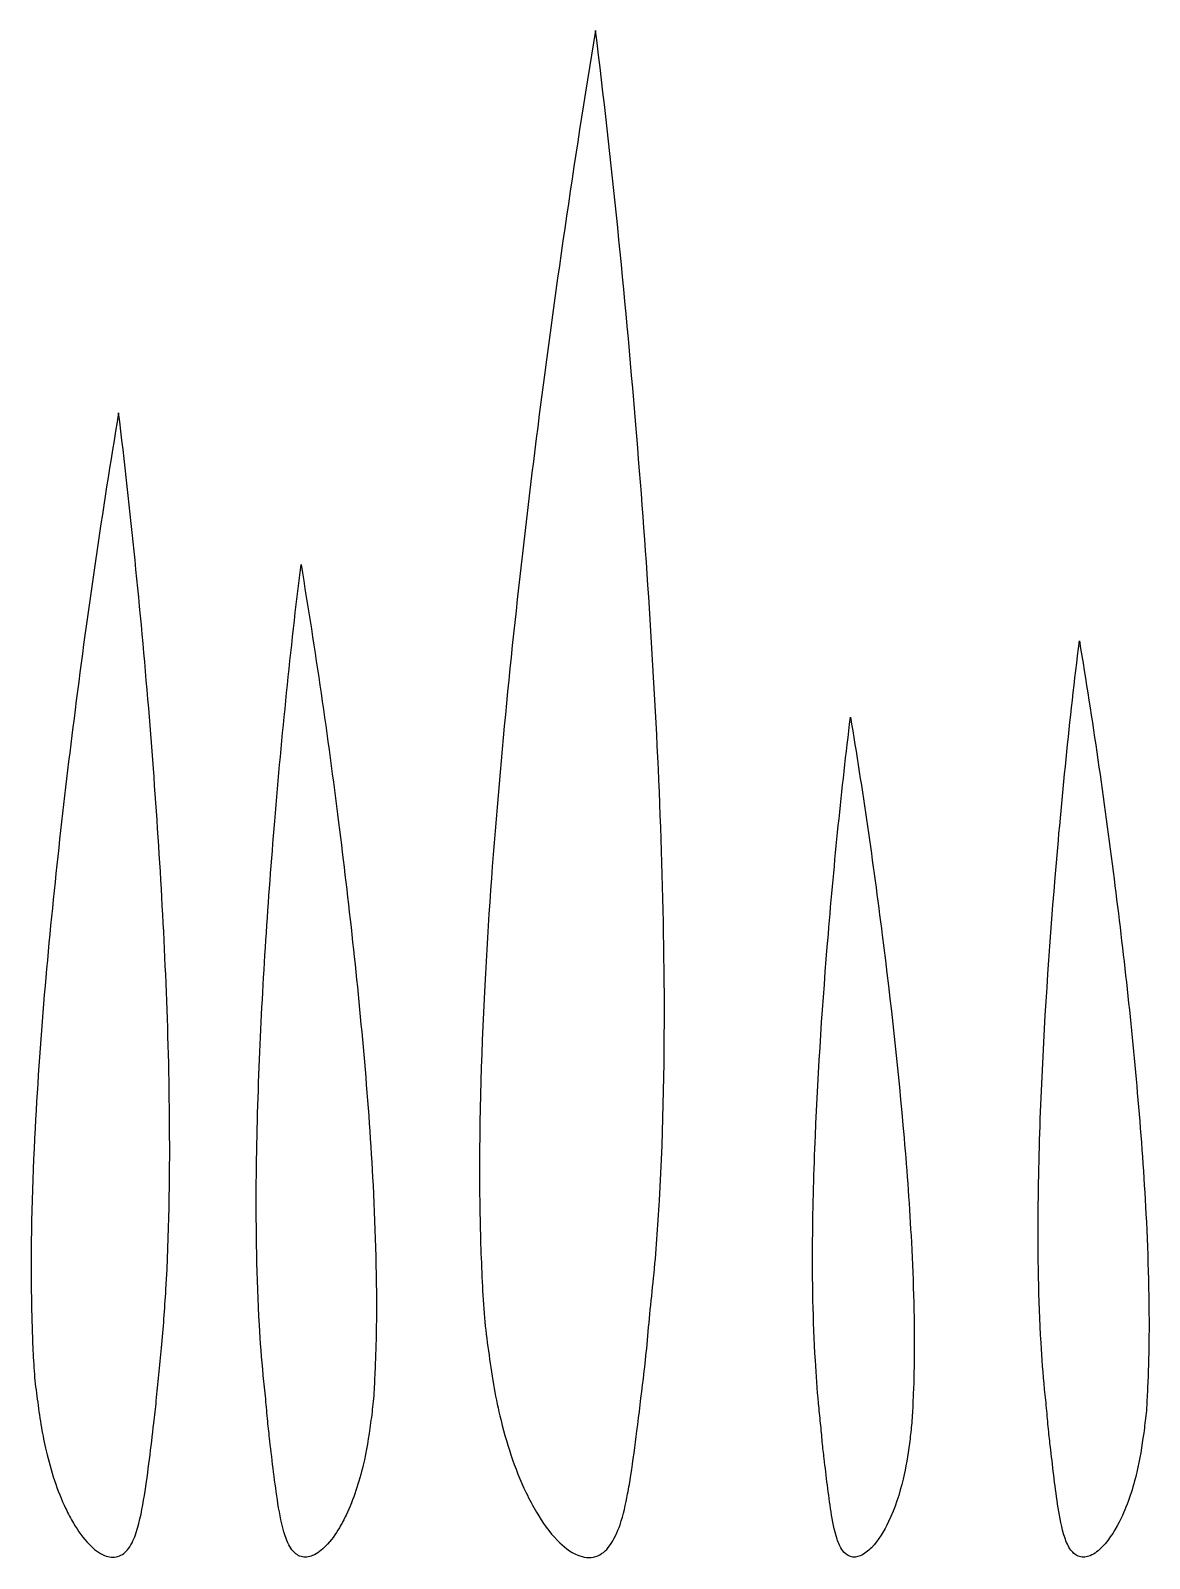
# Model space of a CAD drawing. Header units: millimetres. Extents: x -34 to 40, y 0 to 100.
import ezdxf

# ---------------------------------------------------------------- set-up
doc = ezdxf.new("R2010")
doc.units = ezdxf.units.MM
for name, color, linetype in [('Shape2DView', 7, 'CONTINUOUS'), ('Shape2DView001', 7, 'CONTINUOUS'), ('Shape2DView002', 7, 'CONTINUOUS'), ('Shape2DView003', 7, 'CONTINUOUS'), ('Shape2DView004', 7, 'CONTINUOUS')]:
    doc.layers.add(name, color=color, linetype=linetype)

msp = doc.modelspace()

# ---------------------------------------------------------------- linework, layer by layer
at = {"layer": 'Shape2DView'}
for points, knots in [([(3.3, 100, 37.28), (1.86, 91.37, 37.28), (0.61, 82.7, 37.28), (-0.49, 74.02, 37.28), (-1.51, 65.99, 37.28), (-2.4, 57.95, 37.28), (-3.09, 49.88, 37.28), (-3.45, 45.74, 37.28), (-3.75, 41.59, 37.28), (-3.96, 37.44, 37.28), (-4.21, 32.65, 37.28), (-4.35, 27.87, 37.28), (-4.29, 23.08, 37.28), (-4.27, 22.21, 37.28), (-4.26, 21.35, 37.28), (-4.23, 20.48, 37.28), (-4.2, 19.66, 37.28), (-4.17, 18.83, 37.28), (-4.13, 18, 37.28), (-4.09, 17.22, 37.28), (-4.06, 16.43, 37.28), (-3.98, 15.65, 37.28), (-3.92, 14.93, 37.28), (-3.82, 14.2, 37.28), (-3.72, 13.48, 37.28), (-3.62, 12.75, 37.28), (-3.52, 12.01, 37.28), (-3.39, 11.28, 37.28), (-3.27, 10.59, 37.28), (-3.13, 9.91, 37.28), (-2.97, 9.23, 37.28), (-2.56, 7.5, 37.28), (-2.02, 5.79, 37.28), (-1.25, 4.18, 37.28), (-1.04, 3.74, 37.28), (-0.82, 3.32, 37.28), (-0.58, 2.91, 37.28), (-0.18, 2.24, 37.28), (0.27, 1.6, 37.28), (0.81, 1.05, 37.28), (1.19, 0.66, 37.28), (1.62, 0.3, 37.28), (2.13, 0.09, 37.28), (2.5, -0.06, 37.28), (2.91, -0.12, 37.28), (3.3, 0, 37.28)], [0, 0, 0, 0, 0.262597, 0.262597, 0.262597, 0.505344, 0.505344, 0.505344, 0.63013, 0.63013, 0.63013, 0.773759, 0.773759, 0.773759, 0.79972, 0.79972, 0.79972, 0.824525, 0.824525, 0.824525, 0.848087, 0.848087, 0.848087, 0.869973, 0.869973, 0.869973, 0.892212, 0.892212, 0.892212, 0.913139, 0.913139, 0.913139, 0.966609, 0.966609, 0.966609, 0.980975, 0.980975, 0.980975, 1.00424, 1.00424, 1.00424, 1.02064, 1.02064, 1.02064, 1.03248, 1.03248, 1.03248, 1.03248]), ([(3.3, 0, 37.28), (3.68, 0.12, 37.28), (3.99, 0.38, 37.28), (4.22, 0.7, 37.28), (4.53, 1.12, 37.28), (4.73, 1.6, 37.28), (4.9, 2.09, 37.28), (5.12, 2.75, 37.28), (5.27, 3.43, 37.28), (5.4, 4.11, 37.28), (5.48, 4.52, 37.28), (5.55, 4.93, 37.28), (5.61, 5.34, 37.28), (5.76, 6.3, 37.28), (5.89, 7.26, 37.28), (6.01, 8.22, 37.28), (6.16, 9.37, 37.28), (6.29, 10.52, 37.28), (6.43, 11.67, 37.28), (6.51, 12.32, 37.28), (6.58, 12.97, 37.28), (6.65, 13.62, 37.28), (6.73, 14.38, 37.28), (6.78, 15.14, 37.28), (6.85, 15.89, 37.28), (6.93, 16.68, 37.28), (7.02, 17.47, 37.28), (7.1, 18.25, 37.28), (7.27, 19.94, 37.28), (7.38, 21.64, 37.28), (7.48, 23.34, 37.28), (7.76, 28.12, 37.28), (7.83, 32.91, 37.28), (7.8, 37.7, 37.28), (7.76, 41.84, 37.28), (7.65, 45.98, 37.28), (7.48, 50.12, 37.28), (7.14, 58.14, 37.28), (6.6, 66.16, 37.28), (5.94, 74.16, 37.28), (5.22, 82.79, 37.28), (4.36, 91.41, 37.28), (3.3, 100, 37.28)], [0, 0, 0, 0, 0.011766, 0.011766, 0.011766, 0.027309, 0.027309, 0.027309, 0.04812, 0.04812, 0.04812, 0.060572, 0.060572, 0.060572, 0.089609, 0.089609, 0.089609, 0.124379, 0.124379, 0.124379, 0.144056, 0.144056, 0.144056, 0.166842, 0.166842, 0.166842, 0.190576, 0.190576, 0.190576, 0.24158, 0.24158, 0.24158, 0.385206, 0.385206, 0.385206, 0.509466, 0.509466, 0.509466, 0.750393, 0.750393, 0.750393, 1.01017, 1.01017, 1.01017, 1.01017])]:
    msp.add_open_spline(points, degree=3, knots=knots, dxfattribs=at)
at = {"layer": 'Shape2DView001'}
for points, knots in [([(-27.95, 74.96), (-29.03, 68.49), (-29.97, 62), (-30.8, 55.49), (-31.57, 49.47), (-32.24, 43.44), (-32.77, 37.39), (-33.03, 34.29), (-33.26, 31.18), (-33.42, 28.06), (-33.61, 24.48), (-33.72, 20.89), (-33.67, 17.3), (-33.66, 16.65), (-33.65, 16), (-33.63, 15.36), (-33.61, 14.74), (-33.59, 14.12), (-33.56, 13.5), (-33.53, 12.91), (-33.5, 12.32), (-33.45, 11.73), (-33.4, 11.19), (-33.33, 10.65), (-33.25, 10.11), (-33.18, 9.55), (-33.1, 9), (-33.01, 8.46), (-32.92, 7.94), (-32.81, 7.43), (-32.69, 6.92), (-32.39, 5.62), (-31.98, 4.34), (-31.41, 3.13), (-31.25, 2.81), (-31.08, 2.49), (-30.9, 2.18), (-30.6, 1.68), (-30.27, 1.2), (-29.86, 0.79), (-29.57, 0.49), (-29.25, 0.23), (-28.87, 0.07), (-28.6, -0.05), (-28.29, -0.09), (-28, 0)], [0, 0, 0, 0, 0.262597, 0.262597, 0.262597, 0.505344, 0.505344, 0.505344, 0.63013, 0.63013, 0.63013, 0.773759, 0.773759, 0.773759, 0.79972, 0.79972, 0.79972, 0.824525, 0.824525, 0.824525, 0.848087, 0.848087, 0.848087, 0.869973, 0.869973, 0.869973, 0.892212, 0.892212, 0.892212, 0.913139, 0.913139, 0.913139, 0.966609, 0.966609, 0.966609, 0.980975, 0.980975, 0.980975, 1.00424, 1.00424, 1.00424, 1.02064, 1.02064, 1.02064, 1.03248, 1.03248, 1.03248, 1.03248]), ([(-28, 0), (-27.71, 0.09), (-27.48, 0.29), (-27.3, 0.52), (-27.07, 0.84), (-26.92, 1.2), (-26.8, 1.57), (-26.54, 2.36), (-26.39, 3.18), (-26.26, 4), (-26.01, 5.58), (-25.83, 7.16), (-25.64, 8.75), (-25.58, 9.23), (-25.53, 9.72), (-25.48, 10.21), (-25.42, 10.78), (-25.38, 11.35), (-25.32, 11.91), (-25.27, 12.5), (-25.2, 13.09), (-25.14, 13.68), (-25.01, 14.95), (-24.93, 16.22), (-24.85, 17.5), (-24.64, 21.08), (-24.58, 24.67), (-24.61, 28.26), (-24.63, 31.36), (-24.71, 34.47), (-24.84, 37.57), (-25.09, 43.58), (-25.49, 49.59), (-25.98, 55.59), (-26.52, 62.06), (-27.16, 68.52), (-27.95, 74.96)], [0, 0, 0, 0, 0.011766, 0.011766, 0.011766, 0.027309, 0.027309, 0.027309, 0.060572, 0.060572, 0.060572, 0.124379, 0.124379, 0.124379, 0.144056, 0.144056, 0.144056, 0.166842, 0.166842, 0.166842, 0.190576, 0.190576, 0.190576, 0.24158, 0.24158, 0.24158, 0.385206, 0.385206, 0.385206, 0.509466, 0.509466, 0.509466, 0.750393, 0.750393, 0.750393, 1.01017, 1.01017, 1.01017, 1.01017])]:
    msp.add_open_spline(points, degree=3, knots=knots, dxfattribs=at)
at = {"layer": 'Shape2DView002'}
for points, knots in [([(-16, 0), (-16.25, 0.08), (-16.45, 0.25), (-16.6, 0.45), (-16.8, 0.73), (-16.93, 1.04), (-17.04, 1.36), (-17.27, 2.05), (-17.39, 2.76), (-17.51, 3.47), (-17.72, 4.84), (-17.88, 6.21), (-18.04, 7.58), (-18.09, 8.01), (-18.14, 8.43), (-18.18, 8.85), (-18.23, 9.35), (-18.27, 9.84), (-18.31, 10.33), (-18.36, 10.84), (-18.42, 11.35), (-18.47, 11.86), (-18.58, 12.96), (-18.66, 14.07), (-18.72, 15.17), (-18.9, 18.28), (-18.95, 21.39), (-18.93, 24.5), (-18.9, 27.19), (-18.83, 29.89), (-18.72, 32.58), (-18.5, 37.79), (-18.15, 43), (-17.72, 48.2), (-17.25, 53.81), (-16.69, 59.41), (-16, 65)], [0, 0, 0, 0, 0.011766, 0.011766, 0.011766, 0.027309, 0.027309, 0.027309, 0.060572, 0.060572, 0.060572, 0.124379, 0.124379, 0.124379, 0.144056, 0.144056, 0.144056, 0.166842, 0.166842, 0.166842, 0.190576, 0.190576, 0.190576, 0.24158, 0.24158, 0.24158, 0.385206, 0.385206, 0.385206, 0.509466, 0.509466, 0.509466, 0.750393, 0.750393, 0.750393, 1.01017, 1.01017, 1.01017, 1.01017]), ([(-16, 65), (-15.06, 59.39), (-14.25, 53.76), (-13.54, 48.11), (-12.88, 42.89), (-12.3, 37.66), (-11.85, 32.42), (-11.61, 29.73), (-11.42, 27.03), (-11.28, 24.33), (-11.12, 21.23), (-11.03, 18.11), (-11.07, 15), (-11.08, 14.44), (-11.09, 13.88), (-11.11, 13.31), (-11.13, 12.78), (-11.15, 12.24), (-11.18, 11.7), (-11.2, 11.19), (-11.22, 10.68), (-11.27, 10.17), (-11.32, 9.7), (-11.37, 9.23), (-11.44, 8.76), (-11.56, 7.84), (-11.71, 6.91), (-11.93, 6), (-12.19, 4.87), (-12.55, 3.76), (-13.05, 2.72), (-13.18, 2.43), (-13.33, 2.16), (-13.48, 1.89), (-13.74, 1.46), (-14.03, 1.04), (-14.39, 0.68), (-14.63, 0.43), (-14.91, 0.2), (-15.24, 0.06), (-15.48, -0.04), (-15.75, -0.08), (-16, 0)], [0, 0, 0, 0, 0.262597, 0.262597, 0.262597, 0.505344, 0.505344, 0.505344, 0.63013, 0.63013, 0.63013, 0.773759, 0.773759, 0.773759, 0.79972, 0.79972, 0.79972, 0.824525, 0.824525, 0.824525, 0.848087, 0.848087, 0.848087, 0.869973, 0.869973, 0.869973, 0.913139, 0.913139, 0.913139, 0.966609, 0.966609, 0.966609, 0.980975, 0.980975, 0.980975, 1.00424, 1.00424, 1.00424, 1.02064, 1.02064, 1.02064, 1.03248, 1.03248, 1.03248, 1.03248])]:
    msp.add_open_spline(points, degree=3, knots=knots, dxfattribs=at)
at = {"layer": 'Shape2DView003'}
for points, knots in [([(35, 0), (34.77, 0.07), (34.59, 0.23), (34.44, 0.42), (34.26, 0.67), (34.14, 0.96), (34.04, 1.26), (33.83, 1.89), (33.72, 2.55), (33.61, 3.2), (33.41, 4.47), (33.27, 5.73), (33.12, 7), (33.07, 7.39), (33.03, 7.78), (32.99, 8.17), (32.94, 8.63), (32.91, 9.08), (32.86, 9.54), (32.82, 10.01), (32.77, 10.48), (32.72, 10.95), (32.62, 11.97), (32.55, 12.99), (32.49, 14), (32.32, 16.87), (32.28, 19.75), (32.3, 22.62), (32.32, 25.1), (32.39, 27.59), (32.49, 30.07), (32.69, 34.88), (33.02, 39.69), (33.41, 44.5), (33.84, 49.67), (34.36, 54.84), (35, 60)], [0, 0, 0, 0, 0.011766, 0.011766, 0.011766, 0.027309, 0.027309, 0.027309, 0.060572, 0.060572, 0.060572, 0.124379, 0.124379, 0.124379, 0.144056, 0.144056, 0.144056, 0.166842, 0.166842, 0.166842, 0.190576, 0.190576, 0.190576, 0.24158, 0.24158, 0.24158, 0.385206, 0.385206, 0.385206, 0.509466, 0.509466, 0.509466, 0.750393, 0.750393, 0.750393, 1.01017, 1.01017, 1.01017, 1.01017]), ([(35, 60), (35.86, 54.82), (36.61, 49.62), (37.27, 44.41), (37.88, 39.59), (38.42, 34.77), (38.83, 29.93), (39.05, 27.44), (39.22, 24.95), (39.36, 22.46), (39.5, 19.59), (39.59, 16.72), (39.55, 13.85), (39.54, 13.33), (39.53, 12.81), (39.51, 12.29), (39.5, 11.79), (39.48, 11.3), (39.45, 10.8), (39.43, 10.33), (39.41, 9.86), (39.37, 9.39), (39.32, 8.96), (39.27, 8.52), (39.21, 8.09), (39.09, 7.23), (38.96, 6.38), (38.76, 5.54), (38.51, 4.5), (38.19, 3.47), (37.73, 2.51), (37.4, 1.83), (37.01, 1.17), (36.49, 0.63), (36.26, 0.4), (36, 0.18), (35.7, 0.05), (35.48, -0.04), (35.23, -0.07), (35, 0)], [0, 0, 0, 0, 0.262597, 0.262597, 0.262597, 0.505344, 0.505344, 0.505344, 0.63013, 0.63013, 0.63013, 0.773759, 0.773759, 0.773759, 0.79972, 0.79972, 0.79972, 0.824525, 0.824525, 0.824525, 0.848087, 0.848087, 0.848087, 0.869973, 0.869973, 0.869973, 0.913139, 0.913139, 0.913139, 0.966609, 0.966609, 0.966609, 1.00424, 1.00424, 1.00424, 1.02064, 1.02064, 1.02064, 1.03248, 1.03248, 1.03248, 1.03248])]:
    msp.add_open_spline(points, degree=3, knots=knots, dxfattribs=at)
at = {"layer": 'Shape2DView004'}
for points, knots in [([(20, 0), (19.79, 0.06), (19.62, 0.21), (19.49, 0.38), (19.32, 0.62), (19.21, 0.88), (19.12, 1.15), (18.93, 1.73), (18.82, 2.34), (18.73, 2.94), (18.55, 4.09), (18.41, 5.26), (18.28, 6.42), (18.23, 6.78), (18.19, 7.13), (18.15, 7.49), (18.12, 7.91), (18.08, 8.32), (18.04, 8.74), (18, 9.17), (17.95, 9.61), (17.91, 10.04), (17.82, 10.97), (17.75, 11.9), (17.7, 12.84), (17.54, 15.47), (17.5, 18.1), (17.52, 20.73), (17.54, 23.01), (17.6, 25.29), (17.7, 27.56), (17.89, 31.98), (18.18, 36.39), (18.55, 40.79), (18.94, 45.53), (19.42, 50.27), (20, 55)], [0, 0, 0, 0, 0.011766, 0.011766, 0.011766, 0.027309, 0.027309, 0.027309, 0.060572, 0.060572, 0.060572, 0.124379, 0.124379, 0.124379, 0.144056, 0.144056, 0.144056, 0.166842, 0.166842, 0.166842, 0.190576, 0.190576, 0.190576, 0.24158, 0.24158, 0.24158, 0.385206, 0.385206, 0.385206, 0.509466, 0.509466, 0.509466, 0.750393, 0.750393, 0.750393, 1.01017, 1.01017, 1.01017, 1.01017]), ([(20, 55), (20.79, 50.25), (21.48, 45.48), (22.08, 40.71), (22.64, 36.29), (23.13, 31.87), (23.51, 27.44), (23.71, 25.16), (23.87, 22.87), (23.99, 20.59), (24.13, 17.96), (24.2, 15.33), (24.17, 12.69), (24.16, 12.22), (24.15, 11.74), (24.14, 11.27), (24.12, 10.81), (24.1, 10.36), (24.08, 9.9), (24.07, 9.47), (24.04, 9.04), (24, 8.61), (23.96, 8.21), (23.92, 7.81), (23.86, 7.41), (23.75, 6.63), (23.63, 5.85), (23.45, 5.08), (23.22, 4.12), (22.92, 3.18), (22.5, 2.3), (22.2, 1.68), (21.85, 1.07), (21.37, 0.58), (21.16, 0.36), (20.92, 0.17), (20.64, 0.05), (20.44, -0.03), (20.21, -0.07), (20, 0)], [0, 0, 0, 0, 0.262597, 0.262597, 0.262597, 0.505344, 0.505344, 0.505344, 0.63013, 0.63013, 0.63013, 0.773759, 0.773759, 0.773759, 0.79972, 0.79972, 0.79972, 0.824525, 0.824525, 0.824525, 0.848087, 0.848087, 0.848087, 0.869973, 0.869973, 0.869973, 0.913139, 0.913139, 0.913139, 0.966609, 0.966609, 0.966609, 1.00424, 1.00424, 1.00424, 1.02064, 1.02064, 1.02064, 1.03248, 1.03248, 1.03248, 1.03248])]:
    msp.add_open_spline(points, degree=3, knots=knots, dxfattribs=at)

doc.saveas('drawing.dxf')
